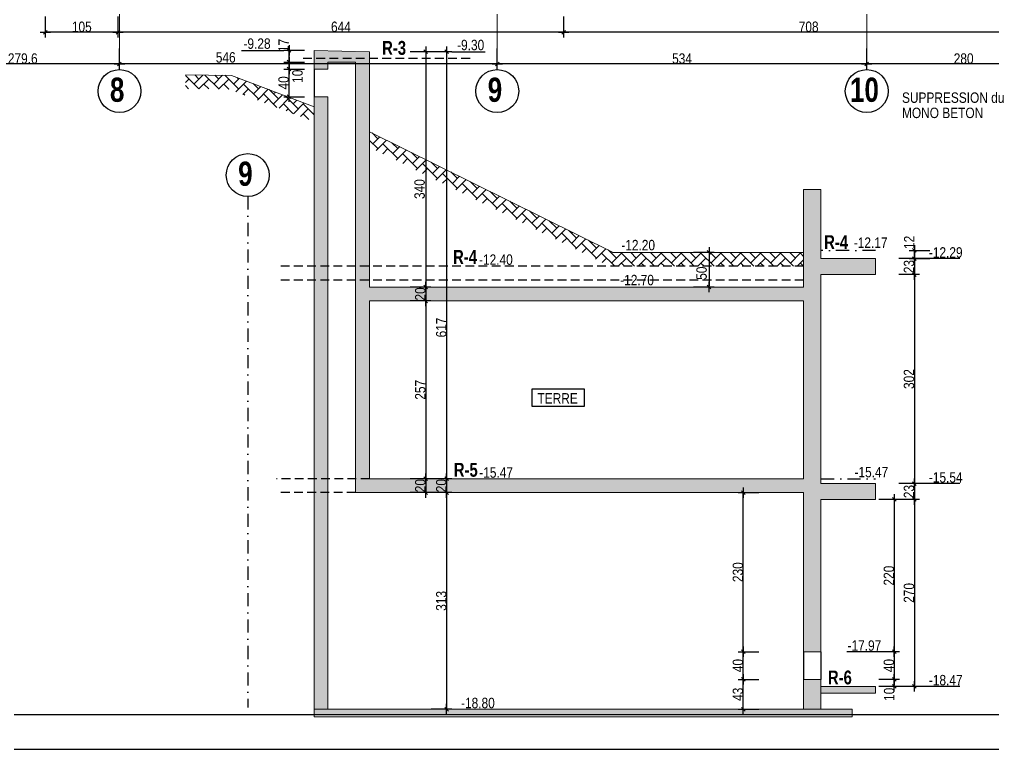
# Model space of a CAD drawing. Header units: centimetres. Extents: x 10803 to 23268, y -4986 to -786.
# Drawn here: x 13405 to 14813, y -4986 to -3931 of the extents above; entities that cross this region are included whole.
import ezdxf
from ezdxf.enums import TextEntityAlignment as Align

# ---------------------------------------------------------------- set-up
doc = ezdxf.new("R2010")
doc.units = ezdxf.units.CM
doc.header["$PDMODE"] = 1
doc.header["$PDSIZE"] = -2
for name, pattern in [('CACHEX2', [19.05, 12.7, -6.35]), ('TIRETPT2', [12.7, 6.35, -3.175, 0, -3.175]), ('TIRETPTX2', [50.8, 25.4, -12.7, 0, -12.7])]:
    doc.linetypes.add(name, pattern=pattern)
for name, color, linetype in [('01_cote_gen', 4, 'Continuous'), ('01_linteaux', 2, 'Continuous'), ('01_murs_sup', 2, 'CACHEX2'), ('01_poch_BN', 9, 'Continuous'), ('01_poch_murs', 253, 'Continuous'), ('01_texte', 230, 'Continuous'), ('AA_COTES', 2, 'Continuous'), ('txt', 3, 'Continuous')]:
    doc.layers.add(name, color=color, linetype=linetype)
doc.layers.add('01_murs_coup', color=5, linetype='Continuous', lineweight=60)
doc.layers.add('01_tram_axes', color=2, linetype='TIRETPTX2', lineweight=9)
doc.styles.add('ARIAL NA', font='ARIALN.TTF')
doc.styles.add('Arial Narrow', font='ARIALN.TTF')
doc.styles.add('impact', font='impact.ttf')
doc.styles.add('STYLE2', font='ARIALN.TTF')
doc.dimstyles.new('JB50', dxfattribs={"dimscale": 0.1, "dimtxt": 150, "dimasz": 15, "dimexe": 0.1, "dimexo": 0.1, "dimgap": 0.09, "dimtad": 1, "dimdec": 1, "dimdsep": 46, "dimtxsty": 'STYLE2', "dimblk1": 'BOND_G', "dimblk2": 'BOND_D', "dimsah": 1, "dimcen": 1.5, "dimdle": 0.01, "dimse1": 1, "dimse2": 1, "dimclrd": 4, "dimclre": 2, "dimclrt": 6, "dimazin": 2, "dimtfac": 2.333333, "dimtdec": 1, "dimtix": 1, "dimtmove": 2, "dimatfit": 3, "dimldrblk": 'BOND_G', "dimfxl": 1, "dimtolj": 1, "dimtzin": 0, "dimarcsym": 0})

# ---------------------------------------------------------------- blocks, each defined once
blk = doc.blocks.new('BOND_G')
at = {"layer": 'AA_COTES', "color": 0}
for p, q in [((0, -5), (0, 15)), ((5, 0), (-5, 0)), ((1.77, 1.77), (-1.77, -1.77))]:
    blk.add_line(p, q, dxfattribs=at)
blk = doc.blocks.new('BOND_D')
at = {"layer": 'AA_COTES', "color": 0}
for p, q in [((5, 0), (-5, 0)), ((-1.77, -1.77), (1.77, 1.77)), ((0, 5), (0, -15))]:
    blk.add_line(p, q, dxfattribs=at)
blk = doc.blocks.new('*D1466')
at = {"layer": '01_cote_gen', "color": 4, "lineweight": -2, "transparency": 16777216}
blk.add_line((14898, -3949.2), (14193, -3949.2), dxfattribs=at)
at = {"layer": 'Defpoints', "color": 0, "lineweight": 0, "transparency": 16777216}
for p in [(14191.5, -3853.3), (14899.5, -3898.6), (14191.5, -3949.2)]:
    blk.add_point(p, dxfattribs=at)
at = {"layer": '01_cote_gen', "color": 4, "lineweight": -2, "transparency": 16777216, "xscale": 1.5, "yscale": 1.5, "zscale": 1.5, "rotation": 180}
blk.add_blockref('BOND_D', (14191.5, -3949.2), dxfattribs=at)
at = {"layer": '01_cote_gen', "color": 4, "lineweight": -2, "transparency": 16777216, "xscale": 1.5, "yscale": 1.5, "zscale": 1.5}
blk.add_blockref('BOND_G', (14899.5, -3949.2), dxfattribs=at)
at = {"layer": '01_cote_gen', "color": 6, "lineweight": 0, "transparency": 16777216, "insert": (14545.5, -3941.5), "char_height": 15, "attachment_point": 5, "style": 'STYLE2'}
blk.add_mtext('\\A1;708', dxfattribs=at)
blk = doc.blocks.new('*D1814')
at = {"layer": '01_cote_gen', "color": 4, "lineweight": -2, "transparency": 16777216}
blk.add_line((14190, -3949.2), (13549, -3949.2), dxfattribs=at)
at = {"layer": 'Defpoints', "color": 0, "lineweight": 0, "transparency": 16777216}
for p in [(13547.5, -3885.7), (14191.5, -3925), (13547.5, -3949.2)]:
    blk.add_point(p, dxfattribs=at)
at = {"layer": '01_cote_gen', "color": 4, "lineweight": -2, "transparency": 16777216, "xscale": 1.5, "yscale": 1.5, "zscale": 1.5, "rotation": 180}
blk.add_blockref('BOND_D', (13547.5, -3949.2), dxfattribs=at)
at = {"layer": '01_cote_gen', "color": 4, "lineweight": -2, "transparency": 16777216, "xscale": 1.5, "yscale": 1.5, "zscale": 1.5}
blk.add_blockref('BOND_G', (14191.5, -3949.2), dxfattribs=at)
at = {"layer": '01_cote_gen', "color": 6, "lineweight": 0, "transparency": 16777216, "insert": (13869.5, -3941.5), "char_height": 15, "attachment_point": 5, "style": 'STYLE2'}
blk.add_mtext('\\A1;644', dxfattribs=at)
blk = doc.blocks.new('*D1815')
at = {"layer": '01_cote_gen', "color": 4, "lineweight": -2, "transparency": 16777216}
blk.add_line((13546, -3949.2), (13444, -3949.2), dxfattribs=at)
at = {"layer": 'Defpoints', "color": 0, "lineweight": 0, "transparency": 16777216}
for p in [(13442.5, -3885.7), (13547.5, -3885.7), (13442.5, -3949.2)]:
    blk.add_point(p, dxfattribs=at)
at = {"layer": '01_cote_gen', "color": 4, "lineweight": -2, "transparency": 16777216, "xscale": 1.5, "yscale": 1.5, "zscale": 1.5, "rotation": 180}
blk.add_blockref('BOND_D', (13442.5, -3949.2), dxfattribs=at)
at = {"layer": '01_cote_gen', "color": 4, "lineweight": -2, "transparency": 16777216, "xscale": 1.5, "yscale": 1.5, "zscale": 1.5}
blk.add_blockref('BOND_G', (13547.5, -3949.2), dxfattribs=at)
at = {"layer": '01_cote_gen', "color": 6, "lineweight": 0, "transparency": 16777216, "insert": (13495, -3941.5), "char_height": 15, "attachment_point": 5, "style": 'STYLE2'}
blk.add_mtext('\\A1;105', dxfattribs=at)
blk = doc.blocks.new('*D1626')
at = {"layer": '01_cote_gen', "color": 4, "lineweight": -2, "transparency": 16777216}
blk.add_line((14908, -3995.1), (14631, -3995.1), dxfattribs=at)
at = {"layer": 'Defpoints', "color": 0, "lineweight": 0, "transparency": 16777216}
for p in [(14629.5, -3972.6), (14909.5, -3972.6), (14629.5, -3995.1)]:
    blk.add_point(p, dxfattribs=at)
at = {"layer": '01_cote_gen', "color": 4, "lineweight": -2, "transparency": 16777216, "xscale": 1.5, "yscale": 1.5, "zscale": 1.5, "rotation": 180}
blk.add_blockref('BOND_D', (14629.5, -3995.1), dxfattribs=at)
at = {"layer": '01_cote_gen', "color": 4, "lineweight": -2, "transparency": 16777216, "xscale": 1.5, "yscale": 1.5, "zscale": 1.5}
blk.add_blockref('BOND_G', (14909.5, -3995.1), dxfattribs=at)
at = {"layer": '01_cote_gen', "color": 6, "lineweight": 0, "transparency": 16777216, "insert": (14769.5, -3987.4), "char_height": 15, "attachment_point": 5, "style": 'STYLE2'}
blk.add_mtext('\\A1;280', dxfattribs=at)
blk = doc.blocks.new('*D1627')
at = {"layer": '01_cote_gen', "color": 4, "lineweight": -2, "transparency": 16777216}
blk.add_line((14628, -3995.1), (14097, -3995.1), dxfattribs=at)
at = {"layer": 'Defpoints', "color": 0, "lineweight": 0, "transparency": 16777216}
for p in [(14095.5, -3943.8), (14629.5, -3972.6), (14095.5, -3995.1)]:
    blk.add_point(p, dxfattribs=at)
at = {"layer": '01_cote_gen', "color": 4, "lineweight": -2, "transparency": 16777216, "xscale": 1.5, "yscale": 1.5, "zscale": 1.5, "rotation": 180}
blk.add_blockref('BOND_D', (14095.5, -3995.1), dxfattribs=at)
at = {"layer": '01_cote_gen', "color": 4, "lineweight": -2, "transparency": 16777216, "xscale": 1.5, "yscale": 1.5, "zscale": 1.5}
blk.add_blockref('BOND_G', (14629.5, -3995.1), dxfattribs=at)
at = {"layer": '01_cote_gen', "color": 6, "lineweight": 0, "transparency": 16777216, "insert": (14362.5, -3987.4), "char_height": 15, "attachment_point": 5, "style": 'STYLE2'}
blk.add_mtext('\\A1;534', dxfattribs=at)
blk = doc.blocks.new('*D1628')
at = {"layer": '01_cote_gen', "color": 4, "lineweight": -2, "transparency": 16777216}
blk.add_line((14094, -3995.1), (13551, -3995.1), dxfattribs=at)
at = {"layer": 'Defpoints', "color": 0, "lineweight": 0, "transparency": 16777216}
for p in [(13549.5, -3934.4), (14095.5, -3943.8), (13549.5, -3995.1)]:
    blk.add_point(p, dxfattribs=at)
at = {"layer": '01_cote_gen', "color": 4, "lineweight": -2, "transparency": 16777216, "xscale": 1.5, "yscale": 1.5, "zscale": 1.5, "rotation": 180}
blk.add_blockref('BOND_D', (13549.5, -3995.1), dxfattribs=at)
at = {"layer": '01_cote_gen', "color": 4, "lineweight": -2, "transparency": 16777216, "xscale": 1.5, "yscale": 1.5, "zscale": 1.5}
blk.add_blockref('BOND_G', (14095.5, -3995.1), dxfattribs=at)
at = {"layer": '01_cote_gen', "color": 6, "lineweight": 0, "transparency": 16777216, "insert": (13703, -3985.7), "char_height": 15, "attachment_point": 5, "style": 'STYLE2'}
blk.add_mtext('\\A1;546', dxfattribs=at)
blk = doc.blocks.new('*D1629')
at = {"layer": '01_cote_gen', "color": 4, "lineweight": -2, "transparency": 16777216}
blk.add_line((13548, -3995.1), (13271.4, -3995.1), dxfattribs=at)
at = {"layer": 'Defpoints', "color": 0, "lineweight": 0, "transparency": 16777216}
for p in [(13269.9, -3941.4), (13549.5, -3934.4), (13269.9, -3995.1)]:
    blk.add_point(p, dxfattribs=at)
at = {"layer": '01_cote_gen', "color": 4, "lineweight": -2, "transparency": 16777216, "xscale": 1.5, "yscale": 1.5, "zscale": 1.5, "rotation": 180}
blk.add_blockref('BOND_D', (13269.9, -3995.1), dxfattribs=at)
at = {"layer": '01_cote_gen', "color": 4, "lineweight": -2, "transparency": 16777216, "xscale": 1.5, "yscale": 1.5, "zscale": 1.5}
blk.add_blockref('BOND_G', (13549.5, -3995.1), dxfattribs=at)
at = {"layer": '01_cote_gen', "color": 6, "lineweight": 0, "transparency": 16777216, "insert": (13409.7, -3987.4), "char_height": 15, "attachment_point": 5, "style": 'STYLE2'}
blk.add_mtext('\\A1;279.6', dxfattribs=at)
blk = doc.blocks.new('*D1630')
at = {"layer": '01_cote_gen', "color": 4, "lineweight": -2, "transparency": 16777216}
blk.add_line((14669.2, -4625.9), (14669.2, -4842.9), dxfattribs=at)
at = {"layer": 'Defpoints', "color": 0, "lineweight": 0, "transparency": 16777216}
for p in [(14602.4, -4624.4), (14602.4, -4844.4), (14669.2, -4844.4)]:
    blk.add_point(p, dxfattribs=at)
at = {"layer": '01_cote_gen', "color": 4, "lineweight": -2, "transparency": 16777216, "xscale": 1.5, "yscale": 1.5, "zscale": 1.5}
for name, p, rotation in [('BOND_G', (14669.2, -4624.4), 90), ('BOND_D', (14669.2, -4844.4), 270)]:
    blk.add_blockref(name, p, dxfattribs=dict(at, rotation=rotation))
at = {"layer": '01_cote_gen', "color": 6, "lineweight": 0, "transparency": 16777216, "insert": (14661.5, -4734.4), "char_height": 15, "attachment_point": 5, "rotation": 90, "style": 'STYLE2'}
blk.add_mtext('\\A1;220', dxfattribs=at)
blk = doc.blocks.new('*D1631')
at = {"layer": '01_cote_gen', "color": 4, "lineweight": -2, "transparency": 16777216}
blk.add_line((14698.3, -4602.9), (14698.3, -4622.9), dxfattribs=at)
at = {"layer": 'Defpoints', "color": 0, "lineweight": 0, "transparency": 16777216}
for p in [(14662.2, -4601.4), (14662.2, -4624.4), (14698.3, -4624.4)]:
    blk.add_point(p, dxfattribs=at)
at = {"layer": '01_cote_gen', "color": 4, "lineweight": -2, "transparency": 16777216, "xscale": 1.5, "yscale": 1.5, "zscale": 1.5}
for name, p, rotation in [('BOND_G', (14698.3, -4601.4), 90), ('BOND_D', (14698.3, -4624.4), 270)]:
    blk.add_blockref(name, p, dxfattribs=dict(at, rotation=rotation))
at = {"layer": '01_cote_gen', "color": 6, "lineweight": 0, "transparency": 16777216, "insert": (14690.6, -4612.9), "char_height": 15, "attachment_point": 5, "rotation": 90, "style": 'STYLE2'}
blk.add_mtext('\\A1;23', dxfattribs=at)
blk = doc.blocks.new('*D1632')
at = {"layer": '01_cote_gen', "color": 4, "lineweight": -2, "transparency": 16777216}
blk.add_line((14698.3, -4625.9), (14698.3, -4892.9), dxfattribs=at)
at = {"layer": 'Defpoints', "color": 0, "lineweight": 0, "transparency": 16777216}
for p in [(14648.4, -4624.4), (14648.4, -4894.4), (14698.3, -4894.4)]:
    blk.add_point(p, dxfattribs=at)
at = {"layer": '01_cote_gen', "color": 4, "lineweight": -2, "transparency": 16777216, "xscale": 1.5, "yscale": 1.5, "zscale": 1.5}
for name, p, rotation in [('BOND_G', (14698.3, -4624.4), 90), ('BOND_D', (14698.3, -4894.4), 270)]:
    blk.add_blockref(name, p, dxfattribs=dict(at, rotation=rotation))
at = {"layer": '01_cote_gen', "color": 6, "lineweight": 0, "transparency": 16777216, "insert": (14690.6, -4759.4), "char_height": 15, "attachment_point": 5, "rotation": 90, "style": 'STYLE2'}
blk.add_mtext('\\A1;270', dxfattribs=at)
blk = doc.blocks.new('*D1633')
at = {"layer": '01_cote_gen', "color": 4, "lineweight": -2, "transparency": 16777216}
blk.add_line((14669.2, -4845.9), (14669.2, -4882.9), dxfattribs=at)
at = {"layer": 'Defpoints', "color": 0, "lineweight": 0, "transparency": 16777216}
for p in [(14602.4, -4844.4), (14602.4, -4884.4), (14669.2, -4884.4)]:
    blk.add_point(p, dxfattribs=at)
at = {"layer": '01_cote_gen', "color": 4, "lineweight": -2, "transparency": 16777216, "xscale": 1.5, "yscale": 1.5, "zscale": 1.5}
for name, p, rotation in [('BOND_G', (14669.2, -4844.4), 90), ('BOND_D', (14669.2, -4884.4), 270)]:
    blk.add_blockref(name, p, dxfattribs=dict(at, rotation=rotation))
at = {"layer": '01_cote_gen', "color": 6, "lineweight": 0, "transparency": 16777216, "insert": (14661.5, -4864.4), "char_height": 15, "attachment_point": 5, "rotation": 90, "style": 'STYLE2'}
blk.add_mtext('\\A1;40', dxfattribs=at)
blk = doc.blocks.new('*D1634')
at = {"layer": '01_cote_gen', "color": 4, "lineweight": -2, "transparency": 16777216}
blk.add_line((14669.2, -4885.9), (14669.2, -4892.9), dxfattribs=at)
at = {"layer": 'Defpoints', "color": 0, "lineweight": 0, "transparency": 16777216}
for p in [(14602.4, -4884.4), (14637.5, -4894.4), (14669.2, -4894.4)]:
    blk.add_point(p, dxfattribs=at)
at = {"layer": '01_cote_gen', "color": 4, "lineweight": -2, "transparency": 16777216, "xscale": 1.5, "yscale": 1.5, "zscale": 1.5}
for name, p, rotation in [('BOND_G', (14669.2, -4884.4), 90), ('BOND_D', (14669.2, -4894.4), 270)]:
    blk.add_blockref(name, p, dxfattribs=dict(at, rotation=rotation))
at = {"layer": '01_cote_gen', "color": 6, "lineweight": 0, "transparency": 16777216, "insert": (14661.9, -4905.9), "char_height": 15, "attachment_point": 5, "rotation": 90, "style": 'STYLE2'}
blk.add_mtext('\\A1;10', dxfattribs=at)
blk = doc.blocks.new('*D1635')
at = {"layer": '01_cote_gen', "color": 4, "lineweight": -2, "transparency": 16777216}
blk.add_line((14022.2, -4595.9), (14022.2, -4612.9), dxfattribs=at)
at = {"layer": 'Defpoints', "color": 0, "lineweight": 0, "transparency": 16777216}
for p in [(13972, -4594.4), (13972, -4614.4), (14022.2, -4614.4)]:
    blk.add_point(p, dxfattribs=at)
at = {"layer": '01_cote_gen', "color": 4, "lineweight": -2, "transparency": 16777216, "xscale": 1.5, "yscale": 1.5, "zscale": 1.5}
for name, p, rotation in [('BOND_G', (14022.2, -4594.4), 90), ('BOND_D', (14022.2, -4614.4), 270)]:
    blk.add_blockref(name, p, dxfattribs=dict(at, rotation=rotation))
at = {"layer": '01_cote_gen', "color": 6, "lineweight": 0, "transparency": 16777216, "insert": (14014.6, -4604.4), "char_height": 15, "attachment_point": 5, "rotation": 90, "style": 'STYLE2'}
blk.add_mtext('\\A1;20', dxfattribs=at)
blk = doc.blocks.new('*D2083')
at = {"layer": '01_cote_gen', "color": 4, "lineweight": -2, "transparency": 16777216}
blk.add_line((14022.2, -3978.9), (14022.2, -4592.9), dxfattribs=at)
at = {"layer": 'Defpoints', "color": 0, "lineweight": 0, "transparency": 16777216}
for p in [(13910.8, -3977.4), (13963.7, -4594.4), (14022.2, -4594.4)]:
    blk.add_point(p, dxfattribs=at)
at = {"layer": '01_cote_gen', "color": 4, "lineweight": -2, "transparency": 16777216, "xscale": 1.5, "yscale": 1.5, "zscale": 1.5}
for name, p, rotation in [('BOND_G', (14022.2, -3977.4), 90), ('BOND_D', (14022.2, -4594.4), 270)]:
    blk.add_blockref(name, p, dxfattribs=dict(at, rotation=rotation))
at = {"layer": '01_cote_gen', "color": 6, "lineweight": 0, "transparency": 16777216, "insert": (14014.6, -4375.9), "char_height": 15, "attachment_point": 5, "rotation": 90, "style": 'STYLE2'}
blk.add_mtext('\\A1;617', dxfattribs=at)
blk = doc.blocks.new('*D1636')
at = {"layer": '01_cote_gen', "color": 4, "lineweight": -2, "transparency": 16777216}
blk.add_line((14022.2, -4615.9), (14022.2, -4925.9), dxfattribs=at)
at = {"layer": 'Defpoints', "color": 0, "lineweight": 0, "transparency": 16777216}
for p in [(13957.4, -4614.4), (13957.4, -4927.4), (14022.2, -4927.4)]:
    blk.add_point(p, dxfattribs=at)
at = {"layer": '01_cote_gen', "color": 4, "lineweight": -2, "transparency": 16777216, "xscale": 1.5, "yscale": 1.5, "zscale": 1.5}
for name, p, rotation in [('BOND_G', (14022.2, -4614.4), 90), ('BOND_D', (14022.2, -4927.4), 270)]:
    blk.add_blockref(name, p, dxfattribs=dict(at, rotation=rotation))
at = {"layer": '01_cote_gen', "color": 6, "lineweight": 0, "transparency": 16777216, "insert": (14014.6, -4770.9), "char_height": 15, "attachment_point": 5, "rotation": 90, "style": 'STYLE2'}
blk.add_mtext('\\A1;313', dxfattribs=at)
blk = doc.blocks.new('*D2218')
at = {"layer": '01_cote_gen', "color": 4, "lineweight": -2, "transparency": 16777216}
blk.add_line((13992, -4318.9), (13992, -4335.9), dxfattribs=at)
at = {"layer": 'Defpoints', "color": 0, "lineweight": 0, "transparency": 16777216}
for p in [(13986.5, -4317.4), (13986.5, -4337.4), (13992, -4337.4)]:
    blk.add_point(p, dxfattribs=at)
at = {"layer": '01_cote_gen', "color": 4, "lineweight": -2, "transparency": 16777216, "xscale": 1.5, "yscale": 1.5, "zscale": 1.5}
for name, p, rotation in [('BOND_G', (13992, -4317.4), 90), ('BOND_D', (13992, -4337.4), 270)]:
    blk.add_blockref(name, p, dxfattribs=dict(at, rotation=rotation))
at = {"layer": '01_cote_gen', "color": 6, "lineweight": 0, "transparency": 16777216, "insert": (13984.3, -4327.4), "char_height": 15, "attachment_point": 5, "rotation": 90, "style": 'STYLE2'}
blk.add_mtext('\\A1;20', dxfattribs=at)
blk = doc.blocks.new('*D2219')
at = {"layer": '01_cote_gen', "color": 4, "lineweight": -2, "transparency": 16777216}
blk.add_line((14698.3, -4274.9), (14698.3, -4265.9), dxfattribs=at)
at = {"layer": 'Defpoints', "color": 0, "lineweight": 0, "transparency": 16777216}
for p in [(14642.2, -4264.4), (14698.3, -4264.4), (14642.2, -4276.4)]:
    blk.add_point(p, dxfattribs=at)
at = {"layer": '01_cote_gen', "color": 4, "lineweight": -2, "transparency": 16777216, "xscale": 1.5, "yscale": 1.5, "zscale": 1.5}
for name, p, rotation in [('BOND_D', (14698.3, -4264.4), 90), ('BOND_G', (14698.3, -4276.4), 270)]:
    blk.add_blockref(name, p, dxfattribs=dict(at, rotation=rotation))
at = {"layer": '01_cote_gen', "color": 6, "lineweight": 0, "transparency": 16777216, "insert": (14690.8, -4252.9), "char_height": 15, "attachment_point": 5, "rotation": 90, "style": 'STYLE2'}
blk.add_mtext('\\A1;12', dxfattribs=at)
blk = doc.blocks.new('*D1689')
at = {"layer": '01_cote_gen', "color": 4, "lineweight": -2, "transparency": 16777216}
blk.add_line((13992, -4595.9), (13992, -4612.9), dxfattribs=at)
at = {"layer": 'Defpoints', "color": 0, "lineweight": 0, "transparency": 16777216}
for p in [(13954.5, -4594.4), (13941.4, -4614.4), (13992, -4614.4)]:
    blk.add_point(p, dxfattribs=at)
at = {"layer": '01_cote_gen', "color": 4, "lineweight": -2, "transparency": 16777216, "xscale": 1.5, "yscale": 1.5, "zscale": 1.5}
for name, p, rotation in [('BOND_G', (13992, -4594.4), 90), ('BOND_D', (13992, -4614.4), 270)]:
    blk.add_blockref(name, p, dxfattribs=dict(at, rotation=rotation))
at = {"layer": '01_cote_gen', "color": 6, "lineweight": 0, "transparency": 16777216, "insert": (13984.3, -4604.4), "char_height": 15, "attachment_point": 5, "rotation": 90, "style": 'STYLE2'}
blk.add_mtext('\\A1;20', dxfattribs=at)
blk = doc.blocks.new('*D2220')
at = {"layer": '01_cote_gen', "color": 4, "lineweight": -2, "transparency": 16777216}
blk.add_line((14698.3, -4277.9), (14698.3, -4297.9), dxfattribs=at)
at = {"layer": 'Defpoints', "color": 0, "lineweight": 0, "transparency": 16777216}
for p in [(14642.2, -4276.4), (14635, -4299.4), (14698.3, -4299.4)]:
    blk.add_point(p, dxfattribs=at)
at = {"layer": '01_cote_gen', "color": 4, "lineweight": -2, "transparency": 16777216, "xscale": 1.5, "yscale": 1.5, "zscale": 1.5}
for name, p, rotation in [('BOND_G', (14698.3, -4276.4), 90), ('BOND_D', (14698.3, -4299.4), 270)]:
    blk.add_blockref(name, p, dxfattribs=dict(at, rotation=rotation))
at = {"layer": '01_cote_gen', "color": 6, "lineweight": 0, "transparency": 16777216, "insert": (14690.6, -4287.9), "char_height": 15, "attachment_point": 5, "rotation": 90, "style": 'STYLE2'}
blk.add_mtext('\\A1;23', dxfattribs=at)
blk = doc.blocks.new('*D2221')
at = {"layer": '01_cote_gen', "color": 4, "lineweight": -2, "transparency": 16777216}
blk.add_line((14698.3, -4300.9), (14698.3, -4599.9), dxfattribs=at)
at = {"layer": 'Defpoints', "color": 0, "lineweight": 0, "transparency": 16777216}
for p in [(14617.5, -4299.4), (14617.5, -4601.4), (14698.3, -4601.4)]:
    blk.add_point(p, dxfattribs=at)
at = {"layer": '01_cote_gen', "color": 4, "lineweight": -2, "transparency": 16777216, "xscale": 1.5, "yscale": 1.5, "zscale": 1.5}
for name, p, rotation in [('BOND_G', (14698.3, -4299.4), 90), ('BOND_D', (14698.3, -4601.4), 270)]:
    blk.add_blockref(name, p, dxfattribs=dict(at, rotation=rotation))
at = {"layer": '01_cote_gen', "color": 6, "lineweight": 0, "transparency": 16777216, "insert": (14690.6, -4450.4), "char_height": 15, "attachment_point": 5, "rotation": 90, "style": 'STYLE2'}
blk.add_mtext('\\A1;302', dxfattribs=at)
blk = doc.blocks.new('*D2222')
at = {"layer": '01_cote_gen', "color": 4, "lineweight": -2, "transparency": 16777216}
blk.add_line((13992, -4338.9), (13992, -4592.9), dxfattribs=at)
at = {"layer": 'Defpoints', "color": 0, "lineweight": 0, "transparency": 16777216}
for p in [(13945, -4337.4), (13949, -4594.4), (13992, -4594.4)]:
    blk.add_point(p, dxfattribs=at)
at = {"layer": '01_cote_gen', "color": 4, "lineweight": -2, "transparency": 16777216, "xscale": 1.5, "yscale": 1.5, "zscale": 1.5}
for name, p, rotation in [('BOND_G', (13992, -4337.4), 90), ('BOND_D', (13992, -4594.4), 270)]:
    blk.add_blockref(name, p, dxfattribs=dict(at, rotation=rotation))
at = {"layer": '01_cote_gen', "color": 6, "lineweight": 0, "transparency": 16777216, "insert": (13984.3, -4465.9), "char_height": 15, "attachment_point": 5, "rotation": 90, "style": 'STYLE2'}
blk.add_mtext('\\A1;257', dxfattribs=at)
blk = doc.blocks.new('*D2223')
at = {"layer": '01_cote_gen', "color": 4, "lineweight": -2, "transparency": 16777216}
blk.add_line((14401.5, -4268.9), (14401.5, -4315.9), dxfattribs=at)
at = {"layer": 'Defpoints', "color": 0, "lineweight": 0, "transparency": 16777216}
for p in [(14400.7, -4267.4), (14392, -4317.4), (14401.5, -4317.4)]:
    blk.add_point(p, dxfattribs=at)
at = {"layer": '01_cote_gen', "color": 4, "lineweight": -2, "transparency": 16777216, "xscale": 1.5, "yscale": 1.5, "zscale": 1.5}
for name, p, rotation in [('BOND_G', (14401.5, -4267.4), 90), ('BOND_D', (14401.5, -4317.4), 270)]:
    blk.add_blockref(name, p, dxfattribs=dict(at, rotation=rotation))
at = {"layer": '01_cote_gen', "color": 6, "lineweight": 0, "transparency": 16777216, "insert": (14390.8, -4297.4), "char_height": 15, "attachment_point": 5, "rotation": 90, "style": 'STYLE2'}
blk.add_mtext('\\A1;50', dxfattribs=at)
blk = doc.blocks.new('*D1698')
at = {"layer": '01_cote_gen', "color": 4, "lineweight": -2, "transparency": 16777216}
blk.add_line((13794.5, -4040.9), (13794.5, -4003.9), dxfattribs=at)
at = {"layer": 'Defpoints', "color": 0, "lineweight": 0, "transparency": 16777216}
for p in [(13794.5, -4002.4), (13850.8, -4002.4), (13850.8, -4042.4)]:
    blk.add_point(p, dxfattribs=at)
at = {"layer": '01_cote_gen', "color": 4, "lineweight": -2, "transparency": 16777216, "xscale": 1.5, "yscale": 1.5, "zscale": 1.5}
for name, p, rotation in [('BOND_D', (13794.5, -4002.4), 90), ('BOND_G', (13794.5, -4042.4), 270)]:
    blk.add_blockref(name, p, dxfattribs=dict(at, rotation=rotation))
at = {"layer": '01_cote_gen', "color": 6, "lineweight": 0, "transparency": 16777216, "insert": (13786.8, -4022.4), "char_height": 15, "attachment_point": 5, "rotation": 90, "style": 'STYLE2'}
blk.add_mtext('\\A1;40', dxfattribs=at)
blk = doc.blocks.new('*D1699')
at = {"layer": '01_cote_gen', "color": 4, "lineweight": -2, "transparency": 16777216}
blk.add_line((13794.5, -4000.9), (13794.5, -3993.9), dxfattribs=at)
at = {"layer": 'Defpoints', "color": 0, "lineweight": 0, "transparency": 16777216}
for p in [(13794.5, -3992.4), (13850.8, -3992.4), (13830.8, -4002.4)]:
    blk.add_point(p, dxfattribs=at)
at = {"layer": '01_cote_gen', "color": 4, "lineweight": -2, "transparency": 16777216, "xscale": 1.5, "yscale": 1.5, "zscale": 1.5}
for name, p, rotation in [('BOND_D', (13794.5, -3992.4), 90), ('BOND_G', (13794.5, -4002.4), 270)]:
    blk.add_blockref(name, p, dxfattribs=dict(at, rotation=rotation))
at = {"layer": '01_cote_gen', "color": 6, "lineweight": 0, "transparency": 16777216, "insert": (13806.8, -4012.9), "char_height": 15, "attachment_point": 5, "rotation": 90, "style": 'STYLE2'}
blk.add_mtext('\\A1;10', dxfattribs=at)
blk = doc.blocks.new('*D1700')
at = {"layer": '01_cote_gen', "color": 4, "lineweight": -2, "transparency": 16777216}
blk.add_line((13794.5, -3990.9), (13794.5, -3976.9), dxfattribs=at)
at = {"layer": 'Defpoints', "color": 0, "lineweight": 0, "transparency": 16777216}
for p in [(13794.5, -3975.4), (13830.8, -3975.4), (13802, -3992.4)]:
    blk.add_point(p, dxfattribs=at)
at = {"layer": '01_cote_gen', "color": 4, "lineweight": -2, "transparency": 16777216, "xscale": 1.5, "yscale": 1.5, "zscale": 1.5}
for name, p, rotation in [('BOND_D', (13794.5, -3975.4), 90), ('BOND_G', (13794.5, -3992.4), 270)]:
    blk.add_blockref(name, p, dxfattribs=dict(at, rotation=rotation))
at = {"layer": '01_cote_gen', "color": 6, "lineweight": 0, "transparency": 16777216, "insert": (13786.8, -3968.4), "char_height": 15, "attachment_point": 5, "rotation": 90, "style": 'STYLE2'}
blk.add_mtext('\\A1;17', dxfattribs=at)
blk = doc.blocks.new('*D1409')
at = {"layer": '01_poch_BN', "color": 4, "lineweight": -2, "transparency": 16777216}
blk.add_line((14451, -4925.9), (14451, -4885.9), dxfattribs=at)
at = {"layer": 'Defpoints', "color": 0, "lineweight": 0, "transparency": 16777216}
for p in [(14451, -4884.4), (14473.5, -4884.4), (14492.8, -4927.4)]:
    blk.add_point(p, dxfattribs=at)
at = {"layer": '01_poch_BN', "color": 4, "lineweight": -2, "transparency": 16777216, "xscale": 1.5, "yscale": 1.5, "zscale": 1.5}
for name, p, rotation in [('BOND_D', (14451, -4884.4), 90), ('BOND_G', (14451, -4927.4), 270)]:
    blk.add_blockref(name, p, dxfattribs=dict(at, rotation=rotation))
at = {"layer": '01_poch_BN', "color": 6, "lineweight": 0, "transparency": 16777216, "insert": (14443.3, -4905.9), "char_height": 15, "attachment_point": 5, "rotation": 90, "style": 'STYLE2'}
blk.add_mtext('\\A1;43', dxfattribs=at)
blk = doc.blocks.new('*D1410')
at = {"layer": '01_poch_BN', "color": 4, "lineweight": -2, "transparency": 16777216}
blk.add_line((14451, -4882.9), (14451, -4845.9), dxfattribs=at)
at = {"layer": 'Defpoints', "color": 0, "lineweight": 0, "transparency": 16777216}
for p in [(14451, -4844.4), (14473.5, -4844.4), (14473.5, -4884.4)]:
    blk.add_point(p, dxfattribs=at)
at = {"layer": '01_poch_BN', "color": 4, "lineweight": -2, "transparency": 16777216, "xscale": 1.5, "yscale": 1.5, "zscale": 1.5}
for name, p, rotation in [('BOND_D', (14451, -4844.4), 90), ('BOND_G', (14451, -4884.4), 270)]:
    blk.add_blockref(name, p, dxfattribs=dict(at, rotation=rotation))
at = {"layer": '01_poch_BN', "color": 6, "lineweight": 0, "transparency": 16777216, "insert": (14443.3, -4864.4), "char_height": 15, "attachment_point": 5, "rotation": 90, "style": 'STYLE2'}
blk.add_mtext('\\A1;40', dxfattribs=at)
blk = doc.blocks.new('*D1411')
at = {"layer": '01_poch_BN', "color": 4, "lineweight": -2, "transparency": 16777216}
blk.add_line((14451, -4842.9), (14451, -4615.9), dxfattribs=at)
at = {"layer": 'Defpoints', "color": 0, "lineweight": 0, "transparency": 16777216}
for p in [(14451, -4614.4), (14458.5, -4614.4), (14458.5, -4844.4)]:
    blk.add_point(p, dxfattribs=at)
at = {"layer": '01_poch_BN', "color": 4, "lineweight": -2, "transparency": 16777216, "xscale": 1.5, "yscale": 1.5, "zscale": 1.5}
for name, p, rotation in [('BOND_D', (14451, -4614.4), 90), ('BOND_G', (14451, -4844.4), 270)]:
    blk.add_blockref(name, p, dxfattribs=dict(at, rotation=rotation))
at = {"layer": '01_poch_BN', "color": 6, "lineweight": 0, "transparency": 16777216, "insert": (14443.3, -4729.4), "char_height": 15, "attachment_point": 5, "rotation": 90, "style": 'STYLE2'}
blk.add_mtext('\\A1;230', dxfattribs=at)
blk = doc.blocks.new('*D1701')
at = {"layer": '01_poch_BN', "color": 4, "lineweight": -2, "transparency": 16777216}
blk.add_line((13992, -3978.9), (13992, -4315.9), dxfattribs=at)
at = {"layer": 'Defpoints', "color": 0, "lineweight": 0, "transparency": 16777216}
for p in [(13999.7, -3977.4), (13992, -4317.4), (14013.5, -4317.4)]:
    blk.add_point(p, dxfattribs=at)
at = {"layer": '01_poch_BN', "color": 4, "lineweight": -2, "transparency": 16777216, "xscale": 1.5, "yscale": 1.5, "zscale": 1.5}
for name, p, rotation in [('BOND_G', (13992, -3977.4), 90), ('BOND_D', (13992, -4317.4), 270)]:
    blk.add_blockref(name, p, dxfattribs=dict(at, rotation=rotation))
at = {"layer": '01_poch_BN', "color": 6, "lineweight": 0, "transparency": 16777216, "insert": (13983.3, -4175.9), "char_height": 15, "attachment_point": 5, "rotation": 90, "style": 'STYLE2'}
blk.add_mtext('\\A1;340', dxfattribs=at)

msp = doc.modelspace()

# ---------------------------------------------------------------- hatches: boundary and pattern name
at = {"layer": '01_murs_sup'}
h = msp.add_hatch(dxfattribs=at)
h.set_pattern_fill('DASH', color=256, scale=2.5, angle=135)
h.set_pattern_definition([(135, (-5244.812, -7128.725), (-11.2253202, 9e-16), [7.9375, -7.9375])])
h.paths.add_polyline_path([(12384.51, -3726.61), (12106.45, -3726.61), (12106.45, -3223.61), (12081.45, -3223.61), (12081.45, -3726.61), (11493.95, -3726.61), (11493.95, -3223.59), (11488.95, -3223.59), (11473.95, -3223.59), (11473.95, -3726.57), (11408.95, -3726.57), (11408.95, -3113.59), (11493.95, -3113.59), (11493.95, -2875.41), (11473.95, -2875.41), (11473.95, -3093.59), (11388.95, -3093.59), (11388.95, -3881.61), (11493.95, -3881.61), (11493.95, -3751.61), (12384.51, -3751.61)])
h.paths.add_polyline_path([(11473.95, -3751.61), (11473.95, -3861.61), (11408.95, -3861.61), (11408.95, -3751.61)], flags=16)
edge = h.paths.add_edge_path(flags=0)
edge.add_arc((11443.01, -3806.61), 3.91, 0, 360)
h.paths.add_polyline_path([(12680.87, -3716.61), (12660.87, -3716.61), (12660.87, -3726.61), (12384.51, -3726.61), (12384.51, -3751.61), (12680.87, -3751.61)])
h.paths.add_polyline_path([(12680.87, -3223.61), (12660.87, -3223.61), (12660.87, -3716.61), (12680.87, -3716.61)])
h.paths.add_polyline_path([(14924.47, -3243.66), (14924.47, -3223.66), (14899.47, -3223.66), (14899.47, -3228.63), (14899.47, -3726.61), (14639.47, -3726.61), (14639.47, -3716.61), (14619.47, -3716.61), (14619.47, -3726.61), (14105.47, -3726.61), (14105.47, -3716.61), (14085.47, -3716.61), (14085.47, -3726.61), (13825.47, -3726.61), (13825.47, -3173.61), (13801.11, -3173.61), (13801.11, -3193.61), (13805.47, -3193.61), (13805.47, -3726.61), (13547.47, -3726.61), (13547.47, -3193.61), (13697.91, -3193.61), (13697.91, -3173.61), (13529.47, -3173.61), (13529.47, -3726.61), (13279.74, -3726.61), (13279.74, -3716.61), (13259.74, -3716.61), (13259.74, -3726.61), (12702.87, -3726.61), (12702.87, -3716.61), (12682.87, -3716.61), (12682.87, -3751.61), (13442.47, -3751.61), (13442.47, -3885.55), (13547.47, -3885.55), (13547.47, -3751.61), (14191.98, -3751.61), (14191.98, -3821.61), (14271.98, -3821.61), (14271.98, -3751.61), (14899.47, -3751.61), (14899.47, -4678.51), (16283.47, -4678.51), (16283.47, -4653.51), (14924.47, -4653.51), (14924.47, -4403.12), (15515.68, -4403.12), (15515.68, -4548.6), (16058.43, -4548.6), (16058.43, -4548.6), (16078.43, -4548.6), (16078.43, -4418.71), (16058.43, -4418.71), (16058.43, -4528.6), (15533.68, -4528.6), (15533.68, -4075.81), (15749.46, -4075.81), (15749.46, -4055.81), (15533.68, -4055.81), (15533.68, -3665.4), (15515.68, -3665.4), (15515.68, -4383.12), (14924.47, -4383.12)])
h.paths.add_polyline_path([(13462.47, -3751.61), (13527.47, -3751.61), (13527.47, -3865.55), (13462.47, -3865.55)], flags=16)
edge = h.paths.add_edge_path(flags=0)
edge.add_arc((13494.97, -3810.55), 3.91, 0, 360)
h.paths.add_polyline_path([(14211.98, -3751.61), (14251.98, -3751.61), (14251.98, -3801.61), (14211.98, -3801.61)], flags=16)
h.paths.add_polyline_path([(13279.74, -3223.59), (13259.74, -3223.59), (13259.74, -3716.61), (13279.74, -3716.61)], flags=17)
h.paths.add_polyline_path([(12702.87, -3223.61), (12682.87, -3223.61), (12682.87, -3716.61), (12702.87, -3716.61)])
at = {"layer": '01_poch_BN', "lineweight": 0}
h = msp.add_hatch(color=256, dxfattribs=at)
h.dxf.hatch_style = 1
h.paths.add_polyline_path([(13910.8, -3977.43), (13830.85, -3975.43), (13830.8, -3987.43), (13910.8, -3987.43)])
h.paths.add_polyline_path([(13910.8, -3987.43), (13830.8, -3987.43), (13830.8, -4002.43), (13850.8, -4002.43), (13850.8, -3992.43), (13890.8, -3992.43), (13890.8, -4287.43), (13910.8, -4287.43)])
h.paths.add_polyline_path([(13910.8, -4287.43), (13890.8, -4287.43), (13890.8, -4307.43), (13910.8, -4307.43)])
h = msp.add_hatch(color=256, dxfattribs=at)
h.dxf.hatch_style = 1
h.paths.add_polyline_path([(13850.8, -4042.43), (13830.8, -4042.43), (13830.8, -4287.43), (13850.8, -4287.43)])
h.paths.add_polyline_path([(13850.8, -4287.43), (13830.8, -4287.43), (13830.8, -4307.43), (13850.8, -4307.43)])
h.paths.add_polyline_path([(13850.8, -4307.43), (13830.8, -4307.43), (13830.8, -4594.43), (13850.8, -4594.43)])
h.paths.add_polyline_path([(13850.8, -4594.43), (13830.8, -4594.43), (13830.8, -4614.43), (13850.8, -4614.43)])
h.paths.add_polyline_path([(13850.8, -4614.43), (13830.8, -4614.43), (13830.8, -4927.43), (13850.8, -4927.43)])
h = msp.add_hatch(color=256, dxfattribs=at)
h.dxf.hatch_style = 1
h.paths.add_polyline_path([(14642.18, -4276.43), (14563.28, -4276.43), (14563.28, -4176.4), (14538.28, -4176.4), (14538.28, -4317.43), (13910.8, -4317.43), (13910.8, -4307.43), (13890.8, -4307.43), (13890.8, -4594.43), (13910.8, -4594.43), (13910.8, -4337.43), (14538.28, -4337.43), (14538.28, -4594.43), (13910.8, -4594.43), (13890.8, -4594.43), (13890.8, -4614.43), (14538.28, -4614.43), (14538.28, -4844.43), (14563.28, -4844.43), (14563.28, -4624.43), (14642.18, -4624.43), (14642.18, -4601.43), (14563.28, -4601.43), (14563.28, -4299.43), (14642.18, -4299.43)])
h.paths.add_polyline_path([(13999.86, -4340.55), (13999.86, -4313.94), (13968.64, -4313.94), (13968.64, -4340.55)], flags=25)
h.paths.add_polyline_path([(13999.86, -4617.55), (13999.86, -4590.94), (13968.64, -4590.94), (13968.64, -4617.55)], flags=25)
h = msp.add_hatch(color=256, dxfattribs=at)
h.dxf.hatch_style = 1
h.paths.add_polyline_path([(14563.28, -4884.43), (14538.28, -4884.43), (14538.28, -4927.43), (14563.28, -4927.43)], flags=17)
h.paths.add_polyline_path([(14642.18, -4894.43), (14563.28, -4894.43), (14563.28, -4904.43), (14642.18, -4904.43)])
h.paths.add_polyline_path([(14608.28, -4927.43), (14538.28, -4927.43), (13850.8, -4927.43), (13850.8, -4614.43), (13830.8, -4614.43), (13830.8, -4935.67), (14608.28, -4935.67)])
at = {"layer": '01_poch_murs', "lineweight": 0, "ltscale": 0.3}
h = msp.add_hatch(dxfattribs=at)
h.set_pattern_fill('AR-HBONE', color=256, scale=0.1)
h.set_pattern_definition([(45, (-17321.298, -4469.529), (1e-15, 14.3684098), [30.48, -10.16]), (135, (-17314.113, -4462.345), (1e-15, 14.3684098), [30.48, -10.16])])
h.paths.add_polyline_path([(13910.8, -4092.96), (13910.8, -4115.27), (14258.51, -4287.43), (14538.28, -4287.43), (14538.28, -4267.43), (14263.19, -4267.43)])
h.paths.add_polyline_path([(13830.8, -4056.93), (13734.8, -4020.51), (13734.8, -4041.9), (13830.8, -4078.32)])
h.paths.add_polyline_path([(13734.8, -4020.51), (13711.38, -4011.62), (13644.78, -4010.82), (13644.78, -4030.83), (13707.6, -4031.58), (13734.8, -4041.9)])
h.paths.add_polyline_path([(14566.66, -4292.72), (14566.66, -4262.72)])

# ---------------------------------------------------------------- linework, layer by layer
at = {"layer": '01_cote_gen'}
msp.add_line((22217.59, -4985.67), (13149.26, -4985.67), dxfattribs=at)
at = {"layer": '01_linteaux', "ltscale": 0.5}
for p, q in [((13830.8, -4002.43), (13830.8, -4042.43)), ((14538.28, -4844.43), (14538.28, -4884.43)), ((14563.28, -4844.43), (14563.28, -4884.43))]:
    msp.add_line(p, q, dxfattribs=at)
at = {"layer": '01_murs_coup', "lineweight": 0}
for p, q in [((13830.8, -3975.43), (13830.8, -4002.43)), ((13830.8, -3975.43), (13910.8, -3977.43)), ((13910.8, -3977.43), (13910.8, -4317.43)), ((13850.8, -3992.43), (13850.8, -4002.43)), ((13850.8, -3992.43), (13890.8, -3992.43)), ((13890.8, -3992.43), (13890.8, -4614.43)), ((13644.78, -4010.82), (13711.38, -4011.62)), ((13711.38, -4011.62), (13830.8, -4056.93)), ((13711.38, -4011.62), (13830.8, -4056.93)), ((13830.8, -4002.43), (13850.8, -4002.43)), ((13830.8, -4042.43), (13830.8, -4938.23)), ((13830.8, -4042.43), (13850.8, -4042.43)), ((13850.8, -4042.43), (13850.8, -4927.43)), ((13910.8, -4092.96), (14263.19, -4267.43)), ((13910.8, -4092.96), (14263.19, -4267.43)), ((14538.28, -4176.4), (14538.28, -4317.43)), ((14563.28, -4176.4), (14563.28, -4276.43)), ((14263.19, -4267.43), (14538.28, -4267.43)), ((14642.18, -4276.43), (14563.28, -4276.43)), ((14563.28, -4299.43), (14563.28, -4601.43)), ((14642.18, -4299.43), (14563.28, -4299.43)), ((14538.28, -4317.43), (13910.8, -4317.43)), ((13910.8, -4337.43), (13910.8, -4594.43)), ((14538.28, -4337.43), (13910.8, -4337.43)), ((14538.28, -4337.43), (14538.28, -4594.43)), ((13910.8, -4594.43), (14538.28, -4594.43)), ((14563.28, -4601.43), (14642.18, -4601.43)), ((13890.8, -4614.43), (14538.28, -4614.43)), ((14538.28, -4614.43), (14538.28, -4844.43)), ((14563.28, -4624.43), (14642.18, -4624.43)), ((14563.28, -4624.43), (14563.28, -4844.43)), ((14538.28, -4844.43), (14563.28, -4844.43)), ((14538.28, -4884.43), (14563.28, -4884.43)), ((14538.28, -4884.43), (14538.28, -4927.43)), ((14563.28, -4884.43), (14563.28, -4927.43)), ((14563.28, -4894.43), (14642.18, -4894.43)), ((14563.28, -4904.43), (14642.18, -4904.43)), ((14538.28, -4927.43), (13831.56, -4927.43)), ((14538.28, -4927.43), (14608.28, -4927.43)), ((14608.28, -4927.43), (14608.28, -4938.23))]:
    msp.add_line(p, q, dxfattribs=at)
at = {"layer": '01_murs_sup'}
for p, q in [((14056.22, -3987.43), (13811.65, -3987.43)), ((14538.28, -4287.43), (13776.65, -4287.43)), ((14538.28, -4307.43), (13776.65, -4307.43)), ((13910.8, -4594.43), (13776.65, -4594.43)), ((13890.8, -4614.43), (13776.65, -4614.43))]:
    msp.add_line(p, q, dxfattribs=at)
at = {"layer": '01_poch_BN', "lineweight": 0}
for p, q in [((14538.28, -4176.4), (14563.28, -4176.4)), ((14642.18, -4276.43), (14642.18, -4299.43)), ((14642.18, -4601.43), (14642.18, -4624.43)), ((14642.18, -4894.43), (14642.18, -4904.43)), ((14608.28, -4938.23), (13830.8, -4938.23))]:
    msp.add_line(p, q, dxfattribs=at)
at = {"layer": '01_texte'}
for p, q in [((13726, -3975.43), (13787, -3975.43)), ((14029.73, -3977.43), (14078.22, -3977.43)), ((14764.2, -4276.43), (14705.8, -4276.43)), ((14764.2, -4601.43), (14705.8, -4601.43)), ((14646.69, -4844.43), (14600.5, -4844.43)), ((14764.2, -4894.43), (14705.8, -4894.43)), ((22217.59, -4935.67), (13199.26, -4935.67))]:
    msp.add_line(p, q, dxfattribs=at)
msp.add_lwpolyline([(14145.91, -4464.64), (14220.86, -4464.64), (14220.86, -4490.17), (14145.91, -4490.17)], close=True, dxfattribs=at)
for centre in [(13549.47, -4034.23), (14095.47, -4034.23), (14629.47, -4034.23), (13734.8, -4155.58)]:
    msp.add_circle(centre, 30.98, dxfattribs=at)
at = {"layer": '01_tram_axes', "ltscale": 2}
for p, q in [((13549.47, -3972.57), (13549.47, -1286.96)), ((14095.47, -3972.57), (14095.47, -1286.96)), ((14629.47, -3972.57), (14629.47, -1286.96))]:
    msp.add_line(p, q, dxfattribs=at)
at = {"layer": 'txt', "linetype": 'TIRETPT2', "ltscale": 3}
for p, q in [((13734.8, -4186.56), (13734.8, -4924.96)), ((14642.18, -4264.43), (14563.28, -4264.43)), ((14563.28, -4594.43), (14642.18, -4594.43))]:
    msp.add_line(p, q, dxfattribs=at)

# ---------------------------------------------------------------- texts
at = {"layer": '01_texte'}
for s, height, style, p in [('-9.28', 15, 'Arial Narrow', (13728.71, -3973.2)), ('R-3', 20, 'impact', (13929.08, -3981.89)), ('-9.30', 15, 'Arial Narrow', (14037.44, -3975.2)), ('SUPPRESSION du  ', 15, 'ARIAL NA', (14680.39, -4051.29)), ('MONO BETON', 15, 'ARIAL NA', (14680.39, -4073.29)), ('-12.20', 15, 'Arial Narrow', (14274.75, -4264.35)), ('R-4', 20, 'impact', (14567.89, -4262.52)), ('-12.17', 15, 'Arial Narrow', (14610.75, -4260.85)), ('R-4', 20, 'impact', (14031.58, -4283.93)), ('-12.29', 15, 'Arial Narrow', (14719.23, -4274.94)), ('-12.40', 15, 'Arial Narrow', (14069.15, -4285.32)), ('-12.70', 15, 'Arial Narrow', (14273.15, -4314.82)), ('TERRE', 15, 'Arial Narrow', (14153.58, -4485.74)), ('R-5', 20, 'impact', (14032.66, -4591.52)), ('-15.47', 15, 'Arial Narrow', (14069.44, -4592.94)), ('-15.47', 15, 'Arial Narrow', (14611.76, -4592.32)), ('-15.54', 15, 'Arial Narrow', (14719.23, -4599.94)), ('-17.97', 15, 'Arial Narrow', (14601.73, -4842.94)), ('R-6', 20, 'impact', (14573.32, -4891.52)), ('-18.47', 15, 'Arial Narrow', (14719.23, -4892.94)), ('-18.80', 15, 'Arial Narrow', (14043.15, -4925.94))]:
    msp.add_text(s, height=height, dxfattribs=dict(at, style=style)).set_placement(p)
at = {"layer": '01_texte', "style": 'impact'}
for s, p in [('8', (13546.13, -4032.35)), ('9', (14092.13, -4032.35)), ('10', (14626.13, -4032.35)), ('9', (13731.46, -4153.7))]:
    msp.add_text(s, height=35, dxfattribs=at).set_placement(p, align=Align.MIDDLE_CENTER)

# ---------------------------------------------------------------- dimensions: what is measured, and where the dimension line sits
at = {"layer": '01_cote_gen', "lineweight": 0}
for base, p1, p2, picture, middle in [((14191.48, -3949.18), (14899.47, -3898.58), (14191.48, -3853.27), '*D1466', (14545.48, -3941.51)), ((13442.47, -3949.18), (13547.47, -3885.65), (13442.47, -3885.65), '*D1815', (13494.97, -3941.51)), ((13547.47, -3949.18), (14191.48, -3925.03), (13547.47, -3885.65), '*D1814', (13869.48, -3941.51)), ((13269.87, -3995.07), (13549.47, -3934.37), (13269.87, -3941.42), '*D1629', (13409.67, -3987.4)), ((14095.47, -3995.07), (14629.47, -3972.57), (14095.47, -3943.77), '*D1627', (14362.47, -3987.4)), ((14629.47, -3995.07), (14909.47, -3972.57), (14629.47, -3972.57), '*D1626', (14769.47, -3987.4))]:
    dim = msp.add_linear_dim(base=base, p1=p1, p2=p2, dimstyle='JB50', dxfattribs=at)
    dim.commit()
    dim.dimension.update_dxf_attribs({"geometry": picture, "text_midpoint": middle})
dim = msp.add_linear_dim(base=(13549.47, -3995.07), p1=(14095.47, -3943.77), p2=(13549.47, -3934.37), dimstyle='JB50', dxfattribs=at)
dim.commit()
dim.dimension.update_dxf_attribs({"geometry": '*D1628', "text_midpoint": (13703, -3985.73), "dimtype": 160})
for base, p1, p2, picture, middle in [((13794.5, -3975.43), (13802, -3992.43), (13830.8, -3975.43), '*D1700', (13786.83, -3968.43)), ((14022.23, -4594.43), (13910.8, -3977.43), (13963.68, -4594.43), '*D2083', (14014.56, -4375.93)), ((13794.5, -3992.43), (13830.8, -4002.43), (13850.8, -3992.43), '*D1699', (13806.83, -4012.87)), ((14698.3, -4264.43), (14642.18, -4276.43), (14642.18, -4264.43), '*D2219', (14690.76, -4252.93)), ((14401.5, -4317.43), (14400.74, -4267.43), (14392, -4317.43), '*D2223', (14390.83, -4297.43)), ((14669.19, -4894.43), (14602.36, -4884.43), (14637.52, -4894.43), '*D1634', (14661.88, -4905.85))]:
    dim = msp.add_linear_dim(base=base, p1=p1, p2=p2, angle=90, dimstyle='JB50', dxfattribs=at)
    dim.commit()
    dim.dimension.update_dxf_attribs({"geometry": picture, "text_midpoint": middle, "dimtype": 160})
for base, p1, p2, picture, middle in [((13794.5, -4002.43), (13850.8, -4042.43), (13850.8, -4002.43), '*D1698', (13786.83, -4022.43)), ((14698.3, -4299.43), (14642.18, -4276.43), (14635, -4299.43), '*D2220', (14690.63, -4287.93)), ((14698.3, -4601.43), (14617.5, -4299.43), (14617.5, -4601.43), '*D2221', (14690.63, -4450.43)), ((13992, -4337.43), (13986.5, -4317.43), (13986.5, -4337.43), '*D2218', (13984.33, -4327.43)), ((13992, -4594.43), (13945, -4337.43), (13949, -4594.43), '*D2222', (13984.33, -4465.93)), ((13992, -4614.43), (13954.5, -4594.43), (13941.39, -4614.43), '*D1689', (13984.33, -4604.43)), ((14022.23, -4614.43), (13972.04, -4594.43), (13972.04, -4614.43), '*D1635', (14014.56, -4604.43)), ((14698.3, -4624.43), (14662.19, -4601.43), (14662.19, -4624.43), '*D1631', (14690.63, -4612.93)), ((14022.23, -4927.43), (13957.4, -4614.43), (13957.4, -4927.43), '*D1636', (14014.56, -4770.93)), ((14669.19, -4844.43), (14602.36, -4624.43), (14602.36, -4844.43), '*D1630', (14661.53, -4734.43)), ((14698.3, -4894.43), (14648.4, -4624.43), (14648.4, -4894.43), '*D1632', (14690.63, -4759.43)), ((14669.19, -4884.43), (14602.36, -4844.43), (14602.36, -4884.43), '*D1633', (14661.53, -4864.43))]:
    dim = msp.add_linear_dim(base=base, p1=p1, p2=p2, angle=90, dimstyle='JB50', dxfattribs=at)
    dim.commit()
    dim.dimension.update_dxf_attribs({"geometry": picture, "text_midpoint": middle})
at = {"layer": '01_poch_BN', "lineweight": 0}
dim = msp.add_linear_dim(base=(13992, -4317.43), p1=(13999.73, -3977.43), p2=(14013.5, -4317.43), angle=90, dimstyle='JB50', dxfattribs=at)
dim.commit()
dim.dimension.update_dxf_attribs({"geometry": '*D1701', "text_midpoint": (13983.33, -4175.93), "dimtype": 160})
for base, p1, p2, picture, middle in [((14451, -4614.43), (14458.5, -4844.43), (14458.5, -4614.43), '*D1411', (14443.33, -4729.43)), ((14451, -4844.43), (14473.5, -4884.43), (14473.5, -4844.43), '*D1410', (14443.33, -4864.43)), ((14451, -4884.43), (14492.78, -4927.43), (14473.5, -4884.43), '*D1409', (14443.33, -4905.93))]:
    dim = msp.add_linear_dim(base=base, p1=p1, p2=p2, angle=90, dimstyle='JB50', dxfattribs=at)
    dim.commit()
    dim.dimension.update_dxf_attribs({"geometry": picture, "text_midpoint": middle})

doc.saveas('drawing.dxf')
